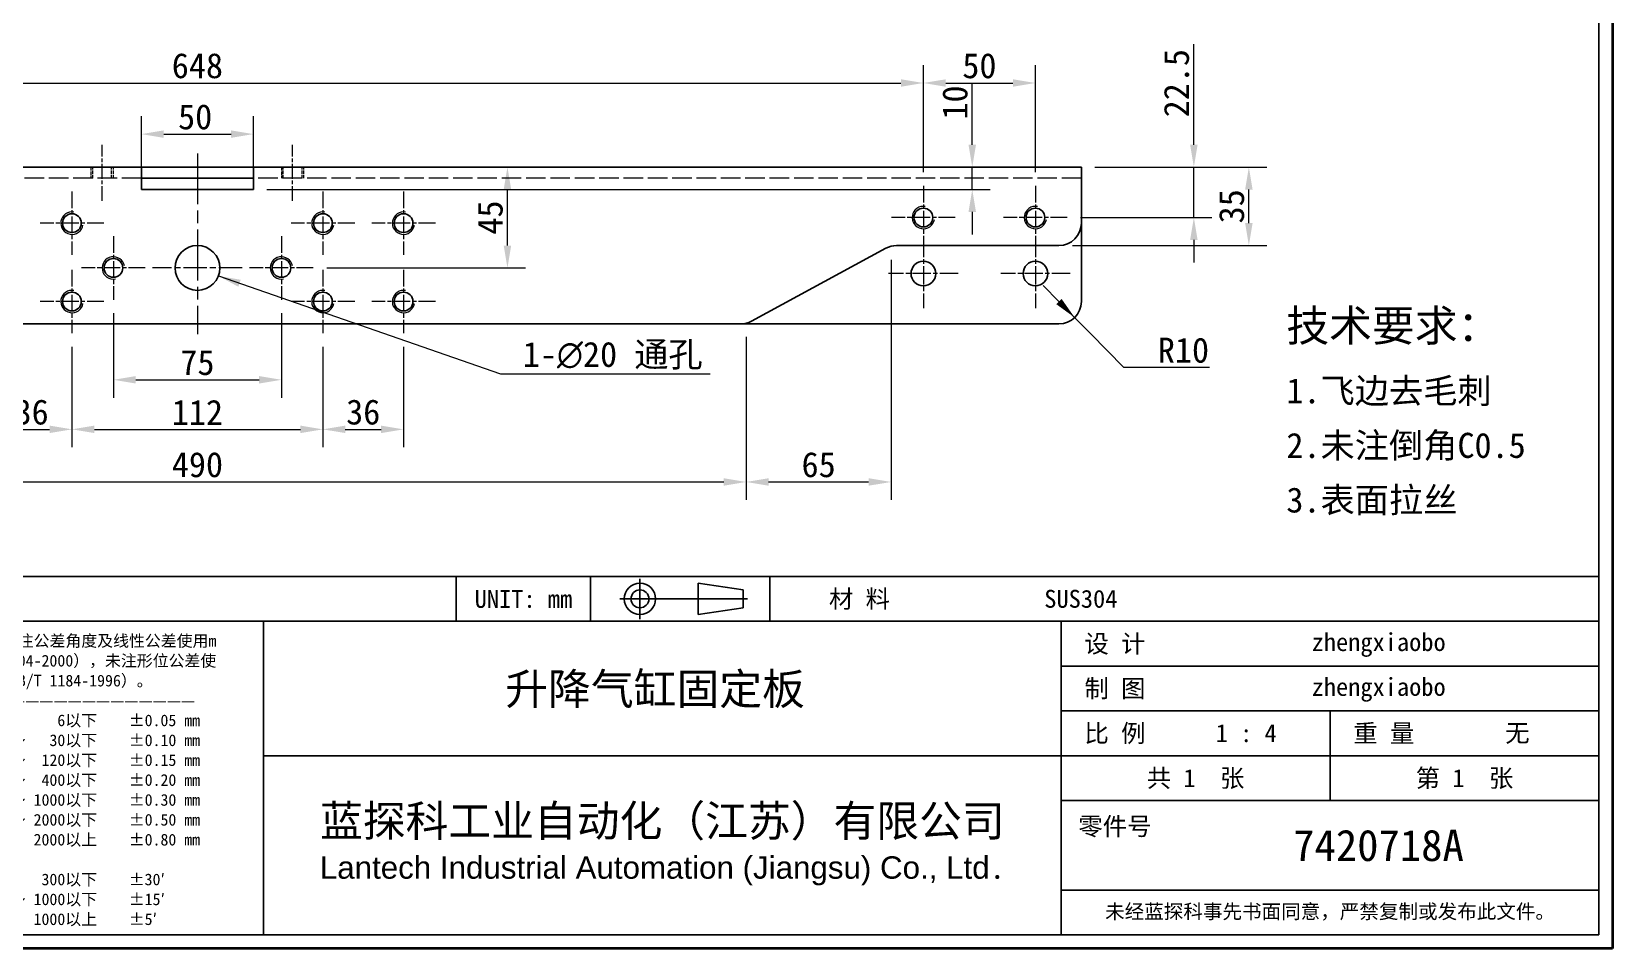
# Model space of a CAD drawing. Header units: millimetres. Extents: x 24 to 1166, y 22 to 818.
# Drawn here: x 460 to 1166, y 22 to 431 of the extents above; entities that cross this region are included whole.
import ezdxf
from ezdxf.enums import TextEntityAlignment as Align

# ---------------------------------------------------------------- set-up
doc = ezdxf.new("R2010")
doc.units = ezdxf.units.MM
doc.header["$LTSCALE"] = 4
doc.linetypes.add('CHAIN', pattern=[0.3543, 0.2362, -0.0295, 0.0591, -0.0295])
doc.linetypes.add('DASHED', pattern=[0.2067, 0.1654, -0.0413])
for name, color, linetype, lineweight in [('1', 7, 'Continuous', 18), ('可见 (ISO)', 7, 'Continuous', 25), ('可见窄的 (ISO)', 7, 'Continuous', 18), ('图框 (ISO)', 7, 'Continuous', 35), ('标题 (ISO)', 7, 'Continuous', 25)]:
    doc.layers.add(name, color=color, linetype=linetype, lineweight=lineweight)
for name, color, linetype, lineweight, true_color in [('中心标记 (ISO)', 1, 'CHAIN', 18, 0xff0000), ('中心线 (ISO)', 1, 'CHAIN', 18, 0xff0000), ('尺寸 (ISO)', 7, 'Continuous', 18, 0x008000), ('符号 (ISO)', 7, 'Continuous', 18, 0x008000), ('隐藏 (ISO)', 5, 'DASHED', 18, 0x0000ff)]:
    doc.layers.add(name, color=color, linetype=linetype, lineweight=lineweight, true_color=true_color)
doc.styles.add('文本样式164', font='SimSun.ttf')
doc.styles.add('文本样式165', font='SimSun.ttf')
doc.styles.add('文本样式74', font='SimSun.ttf')
doc.styles.add('最新国标', font='simfang.ttf')
doc.styles.add('注释文本 (ISO)', font='simfang.ttf')
doc.dimstyles.new('默认 (GB)', dxfattribs={"dimscale": 4, "dimtxt": 2.8, "dimasz": 2.5, "dimexe": 2, "dimexo": 1.5, "dimgap": 0.5, "dimtad": 1, "dimtoh": 1, "dimdsep": 46, "dimtxsty": '最新国标', "dimcen": 0.09, "dimdle": 10, "dimclrd": 256, "dimclre": 256, "dimclrt": 256, "dimaunit": 1, "dimadec": 3, "dimazin": 2, "dimtfac": 0.535714, "dimtdec": 3, "dimtmove": 0, "dimatfit": 3, "dimfxl": 0, "dimtolj": 1, "dimlwd": -1, "dimlwe": -1, "dimarcsym": 0})
doc.dimstyles.new('默认 (GB)$7', dxfattribs={"dimscale": 4, "dimtxt": 2.8, "dimasz": 2.5, "dimexe": 2, "dimexo": 1.5, "dimgap": 0.5, "dimtad": 1, "dimtoh": 1, "dimdsep": 46, "dimtxsty": '最新国标', "dimcen": 0.09, "dimdle": 10, "dimclrd": 256, "dimclre": 256, "dimclrt": 256, "dimaunit": 1, "dimadec": 3, "dimazin": 2, "dimtfac": 0.535714, "dimtdec": 3, "dimtmove": 0, "dimatfit": 3, "dimfxl": 0, "dimtolj": 1, "dimlwd": -1, "dimlwe": -1, "dimarcsym": 0})

# ---------------------------------------------------------------- blocks, each defined once
blk = doc.blocks.new('图框 最新国标')
at = {"layer": '图框 (ISO)', "color": 7, "linetype": 'Continuous', "lineweight": 25}
for p, q in [((290, 203), (290, 7)), ((290, 203), (290, 7)), ((290, 7), (6, 7)), ((290, 7), (18, 7))]:
    blk.add_line(p, q, dxfattribs=at)
at = {"layer": '图框 (ISO)'}
for p, q in [((291.5, 204.5), (291.5, 5.5)), ((291.5, 5.5), (6, 5.5))]:
    blk.add_line(p, q, dxfattribs=at)
at = {"layer": '图框 (ISO)', "style": '文本样式74'}
blk.add_attdef('零件代号_001', (42.73, 200.25), '', height=2.5, rotation=180, dxfattribs=at)
blk = doc.blocks.new('标题栏 最新国标')
at = {"layer": '标题 (ISO)'}
for p, q in [((381.98, -183.84), (196.98, -183.84)), ((254.48, -183.84), (254.48, -188.84)), ((269.48, -183.84), (269.48, -188.84)), ((281.48, -188.09), (281.48, -184.59)), ((281.48, -184.59), (286.48, -185.34)), ((289.48, -183.84), (289.48, -188.84)), ((381.98, -223.84), (381.98, -183.84)), ((383.48, -183.84), (383.48, -225.34)), ((286.48, -185.34), (286.48, -187.34)), ((286.48, -187.34), (281.48, -188.09)), ((196.98, -188.84), (381.98, -188.84)), ((232.98, -188.84), (232.98, -223.84)), ((321.98, -188.84), (321.98, -223.84)), ((321.98, -193.84), (381.98, -193.84)), ((321.98, -198.84), (381.98, -198.84)), ((351.98, -198.84), (351.98, -208.84)), ((321.98, -203.84), (232.98, -203.84)), ((321.98, -203.84), (381.98, -203.84)), ((321.98, -208.84), (381.98, -208.84)), ((321.98, -218.84), (381.98, -218.84)), ((196.98, -223.84), (381.98, -223.84)), ((383.48, -225.34), (196.98, -225.34))]:
    blk.add_line(p, q, dxfattribs=at)
at = {"layer": '标题 (ISO)', "linetype": 'CHAIN', "ltscale": 5.000333}
blk.add_line((274.98, -184.09), (274.98, -188.59), dxfattribs=at)
at = {"layer": '标题 (ISO)', "linetype": 'CHAIN', "ltscale": 15.834605}
blk.add_line((272.73, -186.34), (286.98, -186.34), dxfattribs=at)
at = {"layer": '标题 (ISO)'}
for radius in [1.75, 1]:
    blk.add_circle((274.98, -186.34), radius, dxfattribs=at)
at = {"layer": '1', "style": '文本样式164'}
for s, p in [('材 料', (299.48, -186.34)), ('UNIT: mm', (261.98, -186.34)), ('设 计', (327.98, -191.34)), ('制 图', (327.98, -196.34)), ('比 例', (327.98, -201.34)), ('重 量', (357.98, -201.34)), ('共 1  张', (336.98, -206.34)), ('第 1  张', (366.98, -206.34))]:
    blk.add_text(s, height=2, dxfattribs=at).set_placement(p, align=Align.MIDDLE_CENTER)
at = {"layer": '标题 (ISO)', "style": '注释文本 (ISO)'}
for s, insert, char_height, attachment_point, line_spacing_factor in [('\\fSimSun|b0|i0;{\\H1.3000;      未注公差角度及线性公差使用m\\P}\\fSimSun|b0|i0;{\\H1.3000;（GB/T1804-2000），未注形位公差使\\P}\\fSimSun|b0|i0;{\\H1.3000;用K级（GB/T 1184-1996）。\\P}\\fSimSun|b0|i0;{\\H1.3000;—————————————————\\P}\\fSimSun|b0|i0;{\\H1.3000;             6以下    ±0.05 mm\\P}\\fSimSun|b0|i0;{\\H1.3000;     6 ～   30以下    ±0.10 mm\\P}\\fSimSun|b0|i0;{\\H1.3000;    30 ～  120以下    ±0.15 mm\\P}\\fSimSun|b0|i0;{\\H1.3000;   120 ～  400以下    ±0.20 mm\\P}\\fSimSun|b0|i0;{\\H1.3000;   400 ～ 1000以下    ±0.30 mm\\P}\\fSimSun|b0|i0;{\\H1.3000;  1000 ～ 2000以下    ±0.50 mm\\P}\\fSimSun|b0|i0;{\\H1.3000;          2000以上    ±0.80 mm\\P}\\fSimSun|b0|i0;{\\H1.3000;\\P}\\fSimSun|b0|i0;{\\H1.3000;           300以下    ±30′\\P}\\fSimSun|b0|i0;{\\H1.3000;   300 ～ 1000以下    ±15′\\P}\\fSimSun|b0|i0;{\\H1.3000;          1000以上    ±5′}', (198.48, -206.63), 1.3, 4, 1.023913), ('{\\fMicrosoft YaHei|b0|i0|c134|p34;\\H1.75x;蓝探科工业自动化（江苏）有限公司\\P\\fArial|b0|i0|c0|p34;\\H0.71429x;Lantech Industrial Automation (Jiangsu) Co., Ltd\\fFangSong|b0|i0|c134|p49;.\\H1.15195x; }', (277.48, -213.84), 2, 5, 0.978695)]:
    blk.add_mtext(s, dxfattribs=dict(at, insert=insert, char_height=char_height, attachment_point=attachment_point, line_spacing_factor=line_spacing_factor))
at = {"layer": '标题 (ISO)', "attachment_point": 5, "style": '注释文本 (ISO)'}
for s, insert, char_height in [('\\fFangSong|b0|i0;零件号', (327.98, -211.84), 2), ('\\fSimSun|b0|i0;{\\H1.6000;未经蓝探科事先书面同意，严禁复制或发布此文件。}', (351.98, -221.34), 1.6)]:
    blk.add_mtext(s, dxfattribs=dict(at, insert=insert, char_height=char_height))
at = {"layer": '标题 (ISO)'}
for tag, p, height, style in [('材料_001', (320.09, -187.33), 2, '注释文本 (ISO)'), ('设计人_001', (349.92, -192.16), 2, '注释文本 (ISO)'), ('库存编号_001', (259.96, -198.14), 3.5, '文本样式165'), ('设计人_001', (349.92, -197.16), 2, '注释文本 (ISO)'), ('视图比例_001', (339.22, -202.33), 2, '注释文本 (ISO)'), ('质量\\P3;_001', (371.53, -202.3), 2, '注释文本 (ISO)'), ('零件代号_001', (347.86, -215.59), 3.5, '文本样式165')]:
    blk.add_attdef(tag, p, '', height=height, dxfattribs=dict(at, style=style))
blk = doc.blocks.new('*D21')
at = {"layer": 'Defpoints', "color": 0, "transparency": 16777216}
for p in [(880.31, 370.74), (928.99, 370.74), (559.49, 360.74)]:
    blk.add_point(p, dxfattribs=at)
at = {"layer": '尺寸 (ISO)', "color": 116, "true_color": 0x00803f, "transparency": 16777216}
for p, q in [((880.31, 380.74), (880.31, 408.44)), ((880.31, 360.74), (880.31, 370.74)), ((565.49, 360.74), (888.31, 360.74)), ((880.31, 350.74), (880.31, 340.74))]:
    blk.add_line(p, q, dxfattribs=at)
for points in [[(878.64, 380.74), (881.98, 380.74), (880.31, 370.74)], [(878.64, 350.74), (881.98, 350.74), (880.31, 360.74)]]:
    blk.add_solid(points, dxfattribs=at)
at = {"layer": '尺寸 (ISO)', "transparency": 16777216, "insert": (872.65, 399.59), "char_height": 11.2, "attachment_point": 5, "rotation": 90, "style": '最新国标'}
blk.add_mtext('\\A1;10', dxfattribs=at)
blk = doc.blocks.new('*D22')
at = {"layer": 'Defpoints', "color": 0, "transparency": 16777216}
for p in [(559.49, 385.48), (509.49, 360.74), (559.49, 360.74)]:
    blk.add_point(p, dxfattribs=at)
at = {"layer": '尺寸 (ISO)', "color": 116, "true_color": 0x00803f, "transparency": 16777216}
for p, q in [((509.49, 366.74), (509.49, 393.48)), ((559.49, 366.74), (559.49, 393.48)), ((519.49, 385.48), (549.49, 385.48))]:
    blk.add_line(p, q, dxfattribs=at)
for points in [[(519.49, 387.14), (519.49, 383.81), (509.49, 385.48)], [(549.49, 387.14), (549.49, 383.81), (559.49, 385.48)]]:
    blk.add_solid(points, dxfattribs=at)
at = {"layer": '尺寸 (ISO)', "transparency": 16777216, "insert": (533.49, 393.14), "char_height": 11.2, "attachment_point": 5, "style": '最新国标'}
blk.add_mtext('\\A1;50', dxfattribs=at)
blk = doc.blocks.new('*D24')
at = {"layer": 'Defpoints', "color": 0, "transparency": 16777216}
for p in [(928.99, 370.74), (979.2, 370.74), (922.68, 348.24)]:
    blk.add_point(p, dxfattribs=at)
at = {"layer": '尺寸 (ISO)', "color": 116, "true_color": 0x00803f, "transparency": 16777216}
for p, q in [((979.2, 380.74), (979.2, 425.65)), ((934.99, 370.74), (987.2, 370.74)), ((979.2, 348.24), (979.2, 370.74)), ((928.68, 348.24), (987.2, 348.24)), ((979.2, 338.24), (979.2, 328.24))]:
    blk.add_line(p, q, dxfattribs=at)
for points in [[(977.53, 380.74), (980.87, 380.74), (979.2, 370.74)], [(977.53, 338.24), (980.87, 338.24), (979.2, 348.24)]]:
    blk.add_solid(points, dxfattribs=at)
at = {"layer": '尺寸 (ISO)', "transparency": 16777216, "insert": (971.5, 408.2), "char_height": 11.2, "attachment_point": 5, "rotation": 90, "style": '最新国标'}
blk.add_mtext('\\A1;22.5', dxfattribs=at)
blk = doc.blocks.new('*D25')
at = {"layer": 'Defpoints', "color": 0, "transparency": 16777216}
for p in [(289.57, 301.05), (779.41, 301.05), (779.41, 230.2)]:
    blk.add_point(p, dxfattribs=at)
at = {"layer": '尺寸 (ISO)', "color": 116, "true_color": 0x00803f, "transparency": 16777216}
for p, q in [((289.57, 295.05), (289.57, 222.2)), ((779.41, 295.05), (779.41, 222.2)), ((299.57, 230.2), (769.41, 230.2))]:
    blk.add_line(p, q, dxfattribs=at)
for points in [[(299.57, 231.87), (299.57, 228.54), (289.57, 230.2)], [(769.41, 231.87), (769.41, 228.54), (779.41, 230.2)]]:
    blk.add_solid(points, dxfattribs=at)
at = {"layer": '尺寸 (ISO)', "transparency": 16777216, "insert": (534.49, 237.87), "char_height": 11.2, "attachment_point": 5, "style": '最新国标'}
blk.add_mtext('\\A1;490', dxfattribs=at)
blk = doc.blocks.new('*D26')
at = {"layer": 'Defpoints', "color": 0, "transparency": 16777216}
for p in [(496.99, 311.55), (571.99, 311.55), (571.99, 275.81)]:
    blk.add_point(p, dxfattribs=at)
at = {"layer": '尺寸 (ISO)', "color": 116, "true_color": 0x00803f, "transparency": 16777216}
for p, q in [((496.99, 305.55), (496.99, 267.81)), ((571.99, 305.55), (571.99, 267.81)), ((506.99, 275.81), (561.99, 275.81))]:
    blk.add_line(p, q, dxfattribs=at)
for points in [[(506.99, 277.47), (506.99, 274.14), (496.99, 275.81)], [(561.99, 277.47), (561.99, 274.14), (571.99, 275.81)]]:
    blk.add_solid(points, dxfattribs=at)
at = {"layer": '尺寸 (ISO)', "transparency": 16777216, "insert": (534.49, 283.47), "char_height": 11.2, "attachment_point": 5, "style": '最新国标'}
blk.add_mtext('\\A1;75', dxfattribs=at)
blk = doc.blocks.new('*D27')
at = {"layer": 'Defpoints', "color": 0, "transparency": 16777216}
for p in [(478.49, 296.55), (590.49, 296.55), (590.49, 253.69)]:
    blk.add_point(p, dxfattribs=at)
at = {"layer": '尺寸 (ISO)', "color": 116, "true_color": 0x00803f, "transparency": 16777216}
for p, q in [((478.49, 290.55), (478.49, 245.69)), ((590.49, 290.55), (590.49, 245.69)), ((488.49, 253.69), (580.49, 253.69))]:
    blk.add_line(p, q, dxfattribs=at)
for points in [[(488.49, 255.36), (488.49, 252.03), (478.49, 253.69)], [(580.49, 255.36), (580.49, 252.03), (590.49, 253.69)]]:
    blk.add_solid(points, dxfattribs=at)
at = {"layer": '尺寸 (ISO)', "transparency": 16777216, "insert": (534.49, 261.29), "char_height": 11.2, "attachment_point": 5, "style": '最新国标'}
blk.add_mtext('\\A1;112', dxfattribs=at)
blk = doc.blocks.new('*D28')
at = {"layer": 'Defpoints', "color": 0, "transparency": 16777216}
for p in [(442.49, 296.55), (478.49, 296.55), (478.49, 253.69)]:
    blk.add_point(p, dxfattribs=at)
at = {"layer": '尺寸 (ISO)', "color": 116, "true_color": 0x00803f, "transparency": 16777216}
for p, q in [((442.49, 290.55), (442.49, 245.69)), ((478.49, 290.55), (478.49, 245.69)), ((452.49, 253.69), (468.49, 253.69))]:
    blk.add_line(p, q, dxfattribs=at)
for points in [[(452.49, 255.36), (452.49, 252.03), (442.49, 253.69)], [(468.49, 255.36), (468.49, 252.03), (478.49, 253.69)]]:
    blk.add_solid(points, dxfattribs=at)
at = {"layer": '尺寸 (ISO)', "transparency": 16777216, "insert": (460.49, 261.36), "char_height": 11.2, "attachment_point": 5, "style": '最新国标'}
blk.add_mtext('\\A1;36', dxfattribs=at)
blk = doc.blocks.new('*D29')
at = {"layer": 'Defpoints', "color": 0, "transparency": 16777216}
for p in [(590.49, 296.55), (626.49, 296.55), (626.49, 253.69)]:
    blk.add_point(p, dxfattribs=at)
at = {"layer": '尺寸 (ISO)', "color": 116, "true_color": 0x00803f, "transparency": 16777216}
for p, q in [((590.49, 290.55), (590.49, 245.69)), ((626.49, 290.55), (626.49, 245.69)), ((600.49, 253.69), (616.49, 253.69))]:
    blk.add_line(p, q, dxfattribs=at)
for points in [[(600.49, 255.36), (600.49, 252.03), (590.49, 253.69)], [(616.49, 255.36), (616.49, 252.03), (626.49, 253.69)]]:
    blk.add_solid(points, dxfattribs=at)
at = {"layer": '尺寸 (ISO)', "transparency": 16777216, "insert": (608.49, 261.36), "char_height": 11.2, "attachment_point": 5, "style": '最新国标'}
blk.add_mtext('\\A1;36', dxfattribs=at)
blk = doc.blocks.new('*D30')
at = {"layer": 'Defpoints', "color": 0, "transparency": 16777216}
for p in [(844.07, 335.43), (779.41, 301.05), (844.07, 230.2)]:
    blk.add_point(p, dxfattribs=at)
at = {"layer": '尺寸 (ISO)', "color": 116, "true_color": 0x00803f, "transparency": 16777216}
for p, q in [((844.07, 329.43), (844.07, 222.2)), ((779.41, 295.05), (779.41, 222.2)), ((789.41, 230.2), (834.07, 230.2))]:
    blk.add_line(p, q, dxfattribs=at)
for points in [[(789.41, 231.87), (789.41, 228.54), (779.41, 230.2)], [(834.07, 231.87), (834.07, 228.54), (844.07, 230.2)]]:
    blk.add_solid(points, dxfattribs=at)
at = {"layer": '尺寸 (ISO)', "transparency": 16777216, "insert": (811.74, 237.87), "char_height": 11.2, "attachment_point": 5, "style": '最新国标'}
blk.add_mtext('\\A1;65', dxfattribs=at)
blk = doc.blocks.new('*D31')
at = {"layer": 'Defpoints', "color": 0, "transparency": 16777216}
for p in [(928.99, 370.74), (1003.76, 370.74), (918.99, 335.74)]:
    blk.add_point(p, dxfattribs=at)
at = {"layer": '尺寸 (ISO)', "color": 116, "true_color": 0x00803f, "transparency": 16777216}
for p, q in [((934.99, 370.74), (1011.76, 370.74)), ((1003.76, 345.74), (1003.76, 360.74)), ((924.99, 335.74), (1011.76, 335.74))]:
    blk.add_line(p, q, dxfattribs=at)
for points in [[(1002.09, 360.74), (1005.43, 360.74), (1003.76, 370.74)], [(1002.09, 345.74), (1005.43, 345.74), (1003.76, 335.74)]]:
    blk.add_solid(points, dxfattribs=at)
at = {"layer": '尺寸 (ISO)', "transparency": 16777216, "insert": (996.1, 353.24), "char_height": 11.2, "attachment_point": 5, "rotation": 90, "style": '最新国标'}
blk.add_mtext('\\A1;35', dxfattribs=at)
blk = doc.blocks.new('*D32')
at = {"layer": 'Defpoints', "color": 0, "transparency": 16777216}
for p in [(858.49, 408.29), (210.49, 362.43), (858.49, 362.43)]:
    blk.add_point(p, dxfattribs=at)
at = {"layer": '尺寸 (ISO)', "color": 116, "true_color": 0x00803f, "transparency": 16777216}
for p, q in [((210.49, 368.43), (210.49, 416.29)), ((858.49, 368.43), (858.49, 416.29)), ((220.49, 408.29), (848.49, 408.29))]:
    blk.add_line(p, q, dxfattribs=at)
for points in [[(220.49, 409.95), (220.49, 406.62), (210.49, 408.29)], [(848.49, 409.95), (848.49, 406.62), (858.49, 408.29)]]:
    blk.add_solid(points, dxfattribs=at)
at = {"layer": '尺寸 (ISO)', "transparency": 16777216, "insert": (534.49, 415.95), "char_height": 11.2, "attachment_point": 5, "style": '最新国标'}
blk.add_mtext('\\A1;648', dxfattribs=at)
blk = doc.blocks.new('*D33')
at = {"layer": 'Defpoints', "color": 0, "transparency": 16777216}
for p in [(908.49, 408.29), (858.49, 362.43), (908.49, 362.43)]:
    blk.add_point(p, dxfattribs=at)
at = {"layer": '尺寸 (ISO)', "color": 116, "true_color": 0x00803f, "transparency": 16777216}
for p, q in [((858.49, 368.43), (858.49, 416.29)), ((908.49, 368.43), (908.49, 416.29)), ((868.49, 408.29), (898.49, 408.29))]:
    blk.add_line(p, q, dxfattribs=at)
for points in [[(868.49, 409.95), (868.49, 406.62), (858.49, 408.29)], [(898.49, 409.95), (898.49, 406.62), (908.49, 408.29)]]:
    blk.add_solid(points, dxfattribs=at)
at = {"layer": '尺寸 (ISO)', "transparency": 16777216, "insert": (883.49, 415.95), "char_height": 11.2, "attachment_point": 5, "style": '最新国标'}
blk.add_mtext('\\A1;50', dxfattribs=at)
blk = doc.blocks.new('*D35')
at = {"layer": 'Defpoints', "color": 0, "transparency": 16777216}
for p in [(672.86, 370.74), (702.5, 370.74), (586.18, 325.74)]:
    blk.add_point(p, dxfattribs=at)
at = {"layer": '尺寸 (ISO)', "color": 116, "true_color": 0x00803f, "transparency": 16777216}
for p, q in [((672.86, 335.74), (672.86, 360.74)), ((592.18, 325.74), (680.86, 325.74))]:
    blk.add_line(p, q, dxfattribs=at)
for points in [[(671.19, 360.74), (674.53, 360.74), (672.86, 370.74)], [(671.19, 335.74), (674.53, 335.74), (672.86, 325.74)]]:
    blk.add_solid(points, dxfattribs=at)
at = {"layer": '尺寸 (ISO)', "transparency": 16777216, "insert": (665.2, 348.24), "char_height": 11.2, "attachment_point": 5, "rotation": 90, "style": '最新国标'}
blk.add_mtext('\\A1;45', dxfattribs=at)
blk = doc.blocks.new('*D38')
at = {"layer": 'Defpoints', "color": 0, "transparency": 16777216}
for p in [(918.99, 310.74), (926.01, 303.61)]:
    blk.add_point(p, dxfattribs=at)
at = {"layer": '尺寸 (ISO)', "color": 116, "true_color": 0x00803f, "transparency": 16777216}
for p, q in [((918.99, 310.74), (911.98, 317.87)), ((918.99, 310.74), (926.01, 303.61)), ((926.01, 303.61), (933.02, 296.49)), ((947.98, 281.29), (933.02, 296.49)), ((986.17, 281.29), (947.98, 281.29))]:
    blk.add_line(p, q, dxfattribs=at)
blk.add_solid([(920.18, 311.91), (917.8, 309.57), (926.01, 303.61)], dxfattribs=at)
at = {"layer": '尺寸 (ISO)', "transparency": 16777216, "insert": (974.56, 288.95), "char_height": 11.2, "attachment_point": 5, "style": '最新国标'}
blk.add_mtext('\\A1;R10', dxfattribs=at)

msp = doc.modelspace()

# ---------------------------------------------------------------- linework, layer by layer
at = {"layer": '中心标记 (ISO)', "ltscale": 23.990969}
msp.add_line((534.4918, 376.8338), (534.4918, 296.2358), dxfattribs=at)
at = {"layer": '中心标记 (ISO)', "ltscale": 7.882805}
for p, q in [((478.4918, 359.9278), (478.4918, 331.5518)), ((590.4918, 359.9278), (590.4918, 331.5518)), ((626.4918, 359.9278), (626.4918, 331.5518)), ((858.4918, 362.4278), (858.4918, 334.0518)), ((908.4918, 362.4278), (908.4918, 334.0518)), ((492.6798, 345.7398), (464.3038, 345.7398)), ((604.6798, 345.7398), (576.3038, 345.7398)), ((640.6798, 345.7398), (612.3038, 345.7398)), ((872.6798, 348.2398), (844.3038, 348.2398)), ((922.6798, 348.2398), (894.3038, 348.2398)), ((496.9918, 339.9278), (496.9918, 311.5518)), ((571.9918, 339.9278), (571.9918, 311.5518)), ((478.4918, 324.9278), (478.4918, 296.5518)), ((511.1798, 325.7398), (482.8038, 325.7398)), ((586.1798, 325.7398), (557.8038, 325.7398)), ((590.4918, 324.9278), (590.4918, 296.5518)), ((626.4918, 324.9278), (626.4918, 296.5518)), ((492.6798, 310.7398), (464.3038, 310.7398)), ((604.6798, 310.7398), (576.3038, 310.7398)), ((640.6798, 310.7398), (612.3038, 310.7398))]:
    msp.add_line(p, q, dxfattribs=at)
at = {"layer": '中心标记 (ISO)', "ltscale": 8.611757}
for p, q in [((858.4918, 338.7398), (858.4918, 307.7398)), ((908.4918, 338.7398), (908.4918, 307.7398)), ((873.9918, 323.2398), (842.9918, 323.2398)), ((923.9918, 323.2398), (892.9918, 323.2398))]:
    msp.add_line(p, q, dxfattribs=at)
at = {"layer": '中心标记 (ISO)', "ltscale": 11.111974}
msp.add_line((554.4918, 325.7398), (514.4918, 325.7398), dxfattribs=at)
at = {"layer": '中心线 (ISO)', "ltscale": 6.944946}
for p, q in [((491.9918, 355.7398), (491.9918, 380.7398)), ((576.9918, 355.7398), (576.9918, 380.7398))]:
    msp.add_line(p, q, dxfattribs=at)
at = {"layer": '可见 (ISO)'}
for p, q in [((139.9918, 370.7398), (509.4918, 370.7398)), ((509.4918, 370.7398), (509.4918, 360.7398)), ((509.4918, 370.7398), (559.4918, 370.7398)), ((559.4918, 360.7398), (559.4918, 370.7398)), ((559.4918, 370.7398), (928.9918, 370.7398)), ((928.9918, 370.7398), (928.9918, 360.7398)), ((559.4918, 365.7398), (509.4918, 365.7398)), ((509.4918, 360.7398), (559.4918, 360.7398)), ((928.9918, 345.7398), (928.9918, 360.7398)), ((928.9918, 345.7398), (928.9918, 310.7398)), ((781.7229, 301.9504), (841.7607, 334.5291)), ((846.5302, 335.7398), (918.9918, 335.7398)), ((776.9534, 300.7398), (292.0302, 300.7398)), ((918.9918, 300.7398), (776.9534, 300.7398))]:
    msp.add_line(p, q, dxfattribs=at)
for centre, radius in [((478.4918, 345.7398), 4.188), ((590.4918, 345.7398), 4.188), ((626.4918, 345.7398), 4.188), ((858.4918, 348.2398), 4.188), ((908.4918, 348.2398), 4.188), ((534.4918, 325.7398), 10), ((496.9918, 325.7398), 4.188), ((571.9918, 325.7398), 4.188), ((858.4918, 323.2398), 5.5), ((908.4918, 323.2398), 5.5), ((478.4918, 310.7398), 4.188), ((590.4918, 310.7398), 4.188), ((626.4918, 310.7398), 4.188)]:
    msp.add_circle(centre, radius, dxfattribs=at)
for centre, start, end in [((918.9918, 345.7398), 270, 0), ((846.5302, 325.7398), 90, 118.4858361), ((918.9918, 310.7398), 270, 0), ((776.9534, 310.7398), 270, 298.4858361)]:
    msp.add_arc(centre, 10, start, end, dxfattribs=at)
at = {"layer": '可见窄的 (ISO)'}
for centre, start, end in [((858.4918, 348.2398), 80, 350), ((908.4918, 348.2398), 80, 350), ((478.4918, 345.7398), 80, 350), ((590.4918, 345.7398), 80, 350), ((626.4918, 345.7398), 80, 350), ((496.9918, 325.7398), 10, 280), ((571.9918, 325.7398), 10, 280), ((478.4918, 310.7398), 80, 350), ((590.4918, 310.7398), 80, 350), ((626.4918, 310.7398), 80, 350)]:
    msp.add_arc(centre, 5, start, end, dxfattribs=at)
at = {"layer": '隐藏 (ISO)', "ltscale": 2.380771}
for p, q in [((486.9918, 370.7398), (486.9918, 365.7398)), ((487.8038, 365.7398), (487.8038, 370.7398)), ((496.1798, 365.7398), (496.1798, 370.7398)), ((496.9918, 365.7398), (496.9918, 370.7398)), ((571.9918, 370.7398), (571.9918, 365.7398)), ((572.8038, 365.7398), (572.8038, 370.7398)), ((581.1798, 365.7398), (581.1798, 370.7398)), ((581.9918, 365.7398), (581.9918, 370.7398))]:
    msp.add_line(p, q, dxfattribs=at)
at = {"layer": '隐藏 (ISO)', "ltscale": 13.144227}
for p, q in [((509.4918, 365.7398), (139.9918, 365.7398)), ((928.9918, 365.7398), (559.4918, 365.7398))]:
    msp.add_line(p, q, dxfattribs=at)

# ---------------------------------------------------------------- block references
at = {"xscale": 4, "yscale": 4, "zscale": 4}
msp.add_blockref('图框 最新国标', (0, 0), dxfattribs=at)
ref = msp.add_blockref('标题栏 最新国标', (-367.9301, 923.3771), dxfattribs=dict(xscale=4, yscale=4, zscale=4))
ref.add_attrib('零件代号_001', '7420718A', (1023.5251, 61), dxfattribs={"layer": '标题 (ISO)', "height": 14, "style": '文本样式165'})
ref.add_attrib('库存编号_001', '升降气缸固定板', (671.9218, 130.8045), dxfattribs={"layer": '标题 (ISO)', "height": 14, "style": '文本样式165'})
ref.add_attrib('质量\\P3;_001', '无', (1118.1714, 114.16), dxfattribs={"layer": '标题 (ISO)', "height": 8, "style": '注释文本 (ISO)'})
ref.add_attrib('视图比例_001', '1 : 4', (988.96, 114.0686), dxfattribs={"layer": '标题 (ISO)', "height": 8, "style": '注释文本 (ISO)'})
ref.add_attrib('设计人_001', 'zhengxiaobo', (1031.7486, 154.7314), dxfattribs={"layer": '标题 (ISO)', "height": 8, "style": '注释文本 (ISO)'})
ref.add_attrib('设计人_001', 'zhengxiaobo', (1031.7486, 134.7314), dxfattribs={"layer": '标题 (ISO)', "height": 8, "style": '注释文本 (ISO)'})
ref.add_attrib('材料_001', 'SUS304', (912.4457, 174.0457), dxfattribs={"layer": '标题 (ISO)', "height": 8, "style": '注释文本 (ISO)'})

# ---------------------------------------------------------------- texts
at = {"layer": '符号 (ISO)'}
for s, insert, char_height, width, attachment_point, line_spacing_factor, style in [('{\\H1.75x;技术要求：\\H0.8x;\\P1.飞边去毛刺\\P2.未注倒角C0.5\\P3.表面拉丝}', (1020.5036, 261.1592), 8, 117.370758, 4, 1.305367, '注释文本 (ISO)'), ('1-\\fAIGDT|b0|i0;{\\H11.2000;n}\\fFangSong|b0|i0;{\\H11.2000;20 通孔}', (679.7211, 280.3463), 11.2, 88.884022, 7, 0.49, '最新国标')]:
    msp.add_mtext(s, dxfattribs=dict(at, insert=insert, char_height=char_height, width=width, attachment_point=attachment_point, line_spacing_factor=line_spacing_factor, style=style))

# ---------------------------------------------------------------- dimensions: what is measured, and where the dimension line sits
at = {"layer": '尺寸 (ISO)', "color": 116, "true_color": 0x00803f}
for base, p1, p2, angle, override, picture, middle in [((979.1985, 370.7398), (922.6798, 348.2398), (928.9918, 370.7398), 90, {"dimgap": 0.5, "dimtoh": 0, "dimdec": 2, "dimtol": 0, "dimlim": 0, "dimtp": 0, "dimtm": 0, "dimtdec": 3, "dimtofl": 1, "dimatfit": 1}, '*D24', (979.1985, 408.1958)), ((858.4918, 408.2851), (210.4918, 362.4278), (858.4918, 362.4278), 180, {"dimgap": 0.5, "dimtoh": 0, "dimdec": 2, "dimtol": 0, "dimlim": 0, "dimtp": 0, "dimtm": 0, "dimtdec": 3, "dimtofl": 0, "dimatfit": 1}, '*D32', (534.4918, 408.2851)), ((908.4918, 408.2851), (858.4918, 362.4278), (908.4918, 362.4278), 180, {"dimgap": 0.5, "dimtoh": 0, "dimdec": 2, "dimtol": 0, "dimlim": 0, "dimtp": 0, "dimtm": 0, "dimtdec": 3, "dimtofl": 0, "dimatfit": 1}, '*D33', (883.4918, 408.2851)), ((880.311, 370.7398), (559.4918, 360.7398), (928.9918, 370.7398), 270, {"dimgap": 0.5, "dimtoh": 0, "dimdec": 2, "dimse2": 1, "dimtol": 0, "dimlim": 0, "dimtp": 0, "dimtm": 0, "dimtdec": 3, "dimtofl": 1, "dimatfit": 1}, '*D21', (880.311, 399.5878)), ((559.4918, 385.4751), (509.4918, 360.7398), (559.4918, 360.7398), 180, {"dimgap": 0.5, "dimtoh": 0, "dimdec": 2, "dimtol": 0, "dimlim": 0, "dimtp": 0, "dimtm": 0, "dimtdec": 3, "dimtofl": 0, "dimatfit": 1}, '*D22', (533.4918, 385.4751)), ((672.8616, 370.7398), (586.1798, 325.7398), (702.5025, 370.7398), 90, {"dimgap": 0.5, "dimtoh": 0, "dimdec": 2, "dimse2": 1, "dimtol": 0, "dimlim": 0, "dimtp": 0, "dimtm": 0, "dimtdec": 3, "dimtofl": 0, "dimatfit": 1}, '*D35', (672.8616, 348.2398)), ((1003.761, 370.7398), (918.9918, 335.7398), (928.9918, 370.7398), 270, {"dimgap": 0.5, "dimtoh": 0, "dimdec": 2, "dimtol": 0, "dimlim": 0, "dimtp": 0, "dimtm": 0, "dimtdec": 3, "dimtofl": 0, "dimatfit": 1}, '*D31', (1003.761, 353.2398)), ((844.0698, 230.2025), (779.4138, 301.0472), (844.0698, 335.4324), 180, {"dimgap": 0.5, "dimtoh": 0, "dimdec": 0, "dimtol": 0, "dimlim": 0, "dimtp": 0, "dimtm": 0, "dimtdec": 3, "dimtofl": 0, "dimatfit": 1}, '*D30', (811.7418, 230.2025)), ((571.9918, 275.8071), (496.9918, 311.5518), (571.9918, 311.5518), 180, {"dimgap": 0.5, "dimtoh": 0, "dimdec": 2, "dimtol": 0, "dimlim": 0, "dimtp": 0, "dimtm": 0, "dimtdec": 3, "dimtofl": 0, "dimatfit": 1}, '*D26', (534.4918, 275.8071)), ((779.4138, 230.2025), (289.5698, 301.0472), (779.4138, 301.0472), 180, {"dimgap": 0.5, "dimtoh": 0, "dimdec": 0, "dimtol": 0, "dimlim": 0, "dimtp": 0, "dimtm": 0, "dimtdec": 3, "dimtofl": 0, "dimatfit": 1}, '*D25', (534.4918, 230.2025)), ((478.4918, 253.6921), (442.4918, 296.5518), (478.4918, 296.5518), 180, {"dimgap": 0.5, "dimtoh": 0, "dimdec": 2, "dimtol": 0, "dimlim": 0, "dimtp": 0, "dimtm": 0, "dimtdec": 3, "dimtofl": 0, "dimatfit": 1}, '*D28', (460.4918, 253.6921)), ((590.4918, 253.6921), (478.4918, 296.5518), (590.4918, 296.5518), 180, {"dimgap": 0.5, "dimtoh": 0, "dimdec": 2, "dimtol": 0, "dimlim": 0, "dimtp": 0, "dimtm": 0, "dimtdec": 3, "dimtofl": 0, "dimatfit": 1}, '*D27', (534.4918, 253.6921)), ((626.4918, 253.6921), (590.4918, 296.5518), (626.4918, 296.5518), 180, {"dimgap": 0.5, "dimtoh": 0, "dimdec": 2, "dimtol": 0, "dimlim": 0, "dimtp": 0, "dimtm": 0, "dimtdec": 3, "dimtofl": 0, "dimatfit": 1}, '*D29', (608.4918, 253.6921))]:
    dim = msp.add_linear_dim(base=base, p1=p1, p2=p2, angle=angle, dimstyle='默认 (GB)', override=override, dxfattribs=at)
    dim.commit()
    dim.dimension.update_dxf_attribs({"geometry": picture, "text_midpoint": middle, "dimtype": 160})
dim = msp.add_radius_dim(center=(918.9918, 310.7398), mpoint=(926.0065, 303.6128), dimstyle='默认 (GB)', override={"dimgap": 0.5, "dimtih": 1, "dimdec": 2, "dimlfac": 1, "dimcen": 0, "dimtol": 0, "dimlim": 0, "dimtp": 0, "dimtm": 0, "dimtdec": 3}, dxfattribs=at)
dim.commit()
dim.dimension.update_dxf_attribs({"geometry": '*D38', "text_midpoint": (974.5577, 281.2855), "dimtype": 164})

# ---------------------------------------------------------------- leaders
at = {"layer": '符号 (ISO)', "annotation_type": 0, "has_hookline": 1, "hookline_direction": 0, "text_width": 83.6199}
msp.add_leader([(543.8348, 322.1749), (669.7211, 278.4797), (679.7211, 278.4797)], dimstyle='默认 (GB)$7', override={"dimgap": 0, "dimtad": 1}, dxfattribs=at)

doc.saveas('drawing.dxf')
